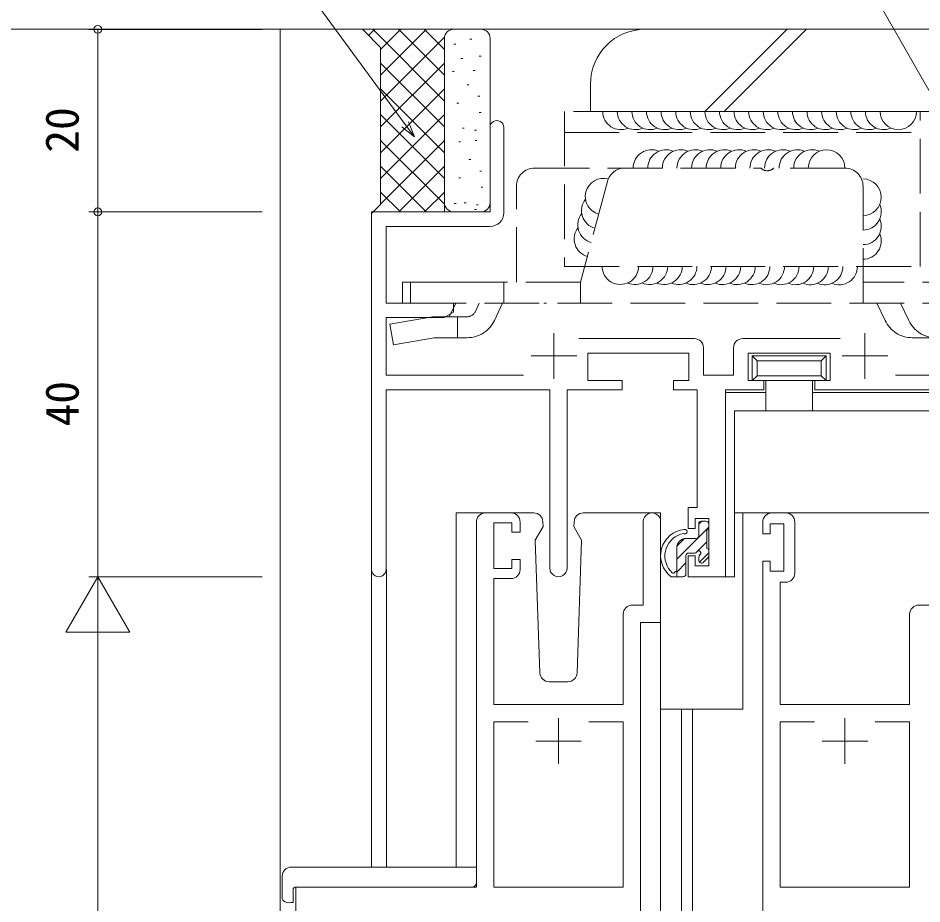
# Model space of a CAD drawing. Units: millimetres, scale not verified. Extents: x -594 to 539, y -420 to 386.
# Drawn here: x -475.5 to -376.4, y 173.4 to 270.5 of the extents above; entities that cross this region are included whole.
import ezdxf
from ezdxf.enums import TextEntityAlignment as Align

# ---------------------------------------------------------------- set-up
doc = ezdxf.new("R2010")
doc.units = ezdxf.units.MM
doc.header["$LTSCALE"] = 2
doc.linetypes.add('DASHED3', pattern=[4, 3, -1])
for name, color, linetype, lineweight in [('0-3_YKK_11', 7, 'Continuous', 9), ('0-4_YKK_12', 2, 'Continuous', 9), ('0-5_YKK_13', 4, 'Continuous', 9), ('0-7_YKK_D', 6, 'Continuous', 9), ('0-8_YSS_K', 3, 'Continuous', 9), ('0-9_YSS_KE', 3, 'Continuous', 9)]:
    doc.layers.add(name, color=color, linetype=linetype, lineweight=lineweight)
doc.styles.add('ＭＳ ゴシック', font='')
doc.styles.get('ＭＳ ゴシック').set_extended_font_data('MS Gothic')

msp = doc.modelspace()

# ---------------------------------------------------------------- linework, layer by layer
at = {"layer": '0-3_YKK_11'}
for p, q in [((-423.707, 249.279), (-423.707, 258.529)), ((-422.207, 258.529), (-422.207, 249.179)), ((-436.707, 249.279), (-423.707, 249.279)), ((-436.707, 210.079), (-436.707, 249.279)), ((-435.107, 247.679), (-435.107, 239.279)), ((-423.707, 247.679), (-435.107, 247.679)), ((-435.107, 239.279), (-427.707, 239.279)), ((-427.707, 239.279), (-427.707, 238.279)), ((-427.707, 238.279), (-428.746, 237.679)), ((-435.107, 237.679), (-435.107, 231.379)), ((-428.746, 237.679), (-435.107, 237.679)), ((-416.707, 235.979), (-416.707, 230.979)), ((-382.607, 235.979), (-382.607, 230.979)), ((-413.986, 235.379), (-401.307, 235.379)), ((-396.007, 235.379), (-385.328, 235.379)), ((-400.307, 234.379), (-400.307, 231.379)), ((-397.007, 231.379), (-397.007, 234.379)), ((-419.207, 233.479), (-414.207, 233.479)), ((-413.007, 233.779), (-413.007, 230.779)), ((-401.907, 233.779), (-413.007, 233.779)), ((-401.907, 230.779), (-401.907, 233.779)), ((-395.407, 233.779), (-395.407, 230.779)), ((-386.407, 233.779), (-395.407, 233.779)), ((-386.407, 230.779), (-386.407, 233.779)), ((-385.107, 233.479), (-380.107, 233.479)), ((-435.107, 231.379), (-420.043, 231.379)), ((-400.307, 231.379), (-397.007, 231.379)), ((-379.271, 231.379), (-368.307, 231.379)), ((-413.007, 230.779), (-409.207, 230.779)), ((-409.207, 230.779), (-409.207, 229.779)), ((-403.607, 230.779), (-401.907, 230.779)), ((-403.607, 229.779), (-403.607, 230.779)), ((-395.407, 230.779), (-393.707, 230.779)), ((-393.707, 230.779), (-393.707, 229.779)), ((-388.107, 230.779), (-386.407, 230.779)), ((-388.107, 229.779), (-388.107, 230.779)), ((-435.107, 229.779), (-435.107, 210.079)), ((-417.157, 229.779), (-435.107, 229.779)), ((-417.157, 210.229), (-417.157, 229.779)), ((-415.257, 229.779), (-415.257, 210.229)), ((-409.207, 229.779), (-415.257, 229.779)), ((-401.007, 229.779), (-403.607, 229.779)), ((-401.007, 216.879), (-401.007, 229.779)), ((-397.907, 229.779), (-397.907, 209.279)), ((-393.707, 229.779), (-397.907, 229.779)), ((-368.407, 229.779), (-388.107, 229.779)), ((-421.407, 216.279), (-424.207, 216.279)), ((-402.007, 216.879), (-401.007, 216.879)), ((-402.007, 214.579), (-402.007, 216.879)), ((-392.807, 216.279), (-391.307, 216.279)), ((-425.207, 215.279), (-425.207, 195.279)), ((-423.307, 215.179), (-421.307, 215.179)), ((-423.307, 210.179), (-423.307, 215.179)), ((-421.307, 215.179), (-421.307, 214.179)), ((-420.407, 214.179), (-420.407, 215.279)), ((-406.907, 215.329), (-406.907, 206.179)), ((-405.007, 204.279), (-405.007, 215.329)), ((-401.207, 215.679), (-401.207, 214.579)), ((-399.707, 215.679), (-401.207, 215.679)), ((-399.707, 210.479), (-399.707, 215.679)), ((-393.807, 213.979), (-393.807, 215.279)), ((-393.007, 215.079), (-393.007, 213.979)), ((-391.507, 215.079), (-393.007, 215.079)), ((-391.507, 209.879), (-391.507, 215.079)), ((-390.307, 215.279), (-390.307, 209.679)), ((-421.307, 214.179), (-420.407, 214.179)), ((-401.207, 214.579), (-402.007, 214.579)), ((-393.007, 213.979), (-393.807, 213.979)), ((-421.307, 211.179), (-421.307, 210.179)), ((-420.407, 211.179), (-421.307, 211.179)), ((-420.407, 210.079), (-420.407, 211.179)), ((-402.007, 211.579), (-401.207, 211.579)), ((-402.007, 209.279), (-402.007, 211.579)), ((-401.207, 211.579), (-401.207, 210.479)), ((-421.307, 210.179), (-423.307, 210.179)), ((-401.207, 210.479), (-399.707, 210.479)), ((-393.807, 210.979), (-393.007, 210.979)), ((-393.807, 172.279), (-393.807, 210.979)), ((-393.007, 210.979), (-393.007, 209.879)), ((-423.307, 209.079), (-421.407, 209.079)), ((-423.307, 195.279), (-423.307, 209.079)), ((-397.907, 209.279), (-402.007, 209.279)), ((-393.007, 209.879), (-391.507, 209.879)), ((-391.907, 208.679), (-391.907, 195.279)), ((-391.307, 208.679), (-391.907, 208.679)), ((-406.907, 206.179), (-408.107, 206.179)), ((-376.707, 206.179), (-375.507, 206.179)), ((-409.107, 205.179), (-409.107, 195.279)), ((-377.707, 195.279), (-377.707, 205.179)), ((-407.207, 204.279), (-405.007, 204.279)), ((-407.207, 195.279), (-407.207, 204.279)), ((-425.207, 195.279), (-425.207, 175.279)), ((-409.107, 195.279), (-423.307, 195.279)), ((-407.207, 172.279), (-407.207, 195.279)), ((-391.907, 195.279), (-377.707, 195.279)), ((-423.307, 193.379), (-419.543, 193.379)), ((-423.307, 175.279), (-423.307, 193.379)), ((-416.207, 193.779), (-416.207, 188.779)), ((-412.871, 193.379), (-409.107, 193.379)), ((-412.871, 193.379), (-409.107, 193.379)), ((-409.107, 193.379), (-409.107, 175.279)), ((-391.907, 193.379), (-391.907, 175.279)), ((-388.143, 193.379), (-391.907, 193.379)), ((-388.143, 193.379), (-391.907, 193.379)), ((-384.807, 193.779), (-384.807, 188.779)), ((-377.707, 193.379), (-381.471, 193.379)), ((-377.707, 175.279), (-377.707, 193.379)), ((-418.707, 191.279), (-413.707, 191.279)), ((-387.307, 191.279), (-382.307, 191.279)), ((-445.007, 175.279), (-445.007, 152.279)), ((-425.207, 175.279), (-445.007, 175.279)), ((-409.107, 175.279), (-423.307, 175.279)), ((-391.907, 175.279), (-377.707, 175.279))]:
    msp.add_line(p, q, dxfattribs=at)
for centre, radius, start, end in [((-422.957, 258.529), 0.75, 359.99998, 180), ((-423.707, 249.179), 1.5, 270, 359.99998), ((-401.307, 234.379), 1, 0, 89.99998), ((-396.007, 234.379), 1, 90, 179.99998), ((-424.207, 215.279), 1, 90, 179.99998), ((-421.407, 215.279), 1, 0, 89.99998), ((-405.957, 215.329), 0.95, 359.99998, 180), ((-392.807, 215.279), 1, 90, 179.99998), ((-391.307, 215.279), 1, 0, 89.99998), ((-435.907, 210.079), 0.8, 179.99998, 0), ((-421.407, 210.079), 1, 270, 359.99998), ((-416.207, 210.229), 0.95, 179.99998, 0), ((-391.307, 209.679), 1, 270, 359.99998), ((-408.107, 205.179), 1, 90, 179.99998), ((-376.707, 205.179), 1, 90, 179.99998)]:
    msp.add_arc(centre, radius, start, end, dxfattribs=at)
at = {"layer": '0-4_YKK_12'}
for p, q in [((-424.207, 216.279), (-427.407, 216.279)), ((-427.407, 177.466), (-427.407, 216.279)), ((-405.007, 216.279), (-405.007, 64.591)), ((-396.007, 216.279), (-396.007, 194.779)), ((-396.007, 216.279), (-373.607, 216.279)), ((-436.707, 210.094), (-436.707, 177.466)), ((-435.077, 210.094), (-435.077, 177.466)), ((-402.707, 194.779), (-405.007, 194.779)), ((-402.707, 64.591), (-402.707, 194.779)), ((-396.007, 194.779), (-402.707, 194.779)), ((-401.507, 194.779), (-401.507, 64.591)), ((-445.007, 175.279), (-445.007, 64.591)), ((-440.907, 175.279), (-445.007, 175.279))]:
    msp.add_line(p, q, dxfattribs=at)
at = {"layer": '0-5_YKK_13', "linetype": 'DASHED3'}
for p, q in [((-415.557, 260.279), (-415.557, 243.279)), ((-376.557, 260.279), (-415.557, 260.279)), ((-376.557, 243.279), (-376.557, 260.279)), ((-415.557, 257.979), (-376.557, 257.979)), ((-418.818, 254.079), (-394.032, 254.079)), ((-384.818, 254.079), (-392.604, 254.079)), ((-420.818, 241.579), (-420.818, 252.079)), ((-410.849, 252.596), (-413.802, 241.579)), ((-382.818, 239.279), (-382.818, 252.079)), ((-415.557, 243.279), (-376.557, 243.279)), ((-433.318, 241.579), (-433.318, 239.279)), ((-413.802, 241.579), (-433.318, 241.579)), ((-424.818, 241.579), (-432.418, 241.579)), ((-432.418, 241.579), (-432.418, 239.279)), ((-422.181, 239.279), (-422.181, 241.579)), ((-413.802, 241.579), (-413.802, 239.279)), ((-370.318, 241.579), (-382.818, 241.579)), ((-370.318, 239.279), (-433.318, 239.279)), ((-428.297, 239.279), (-427.587, 239.279)), ((-427.467, 239.279), (-428.177, 237.779)), ((-424.886, 239.279), (-425.316, 238.356)), ((-423.232, 237.384), (-422.348, 239.279)), ((-417.518, 239.279), (-417.818, 239.279)), ((-380.405, 237.384), (-381.289, 239.279)), ((-379.118, 239.279), (-378.818, 239.279)), ((-377.809, 237.367), (-378.714, 239.279)), ((-430.018, 237.779), (-434.69, 236.955)), ((-434.69, 236.955), (-434.29, 234.69)), ((-426.222, 237.779), (-430.018, 237.779)), ((-427.293, 235.479), (-427.293, 237.779)), ((-429.817, 235.479), (-434.29, 234.69)), ((-426.222, 235.479), (-429.817, 235.479)), ((-377.415, 235.479), (-374.877, 235.479))]:
    msp.add_line(p, q, dxfattribs=at)
at = {"layer": '0-5_YKK_13'}
for p, q in [((-394.957, 233.479), (-394.421, 232.943)), ((-394.957, 233.479), (-394.957, 230.779)), ((-386.857, 233.479), (-394.957, 233.479)), ((-394.421, 231.314), (-394.421, 232.943)), ((-394.421, 232.943), (-387.393, 232.943)), ((-390.007, 233.479), (-394.007, 233.479)), ((-386.857, 233.479), (-387.393, 232.943)), ((-386.857, 233.479), (-386.857, 230.779)), ((-394.957, 230.779), (-394.421, 231.314)), ((-394.421, 231.314), (-393.107, 231.314)), ((-387.393, 231.314), (-393.107, 231.314)), ((-386.857, 230.779), (-394.957, 230.779)), ((-393.457, 230.778), (-393.457, 227.479)), ((-388.357, 230.778), (-388.357, 227.479)), ((-397.907, 209.279), (-397.907, 229.479)), ((-397.907, 229.479), (-393.457, 229.479)), ((-388.357, 229.479), (-368.607, 229.479)), ((-396.907, 227.479), (-371.307, 227.479)), ((-396.907, 227.479), (-388.007, 227.479)), ((-396.907, 227.479), (-396.907, 209.279)), ((-418.921, 216.279), (-421.407, 216.279)), ((-405.007, 216.279), (-413.494, 216.279)), ((-371.307, 216.279), (-396.907, 216.279)), ((-417.921, 215.313), (-417.903, 214.779)), ((-414.512, 214.779), (-414.493, 215.313)), ((-400.491, 215.379), (-400.837, 215.032)), ((-400.837, 213.779), (-400.837, 215.079)), ((-400.537, 215.379), (-400.037, 215.379)), ((-399.737, 215.079), (-399.737, 214.579)), ((-417.903, 214.779), (-418.75, 213.311)), ((-414.512, 214.779), (-413.665, 213.311)), ((-399.737, 214.718), (-403.237, 211.218)), ((-399.937, 214.379), (-399.937, 212.379)), ((-418.75, 213.311), (-418.241, 198.744)), ((-414.174, 198.744), (-413.665, 213.311)), ((-402.405, 213.464), (-403.223, 212.647)), ((-401.137, 213.479), (-402.237, 213.479)), ((-399.937, 213.104), (-400.931, 212.111)), ((-403.237, 212.479), (-403.237, 209.279)), ((-399.737, 212.179), (-399.737, 211.579)), ((-402.237, 211.579), (-402.237, 209.579)), ((-401.298, 211.879), (-401.937, 211.879)), ((-400.837, 211.079), (-400.837, 211.418)), ((-399.737, 211.89), (-400.755, 210.872)), ((-399.825, 211.366), (-400.325, 210.866)), ((-402.237, 210.804), (-403.237, 209.804)), ((-402.537, 209.279), (-403.837, 209.279)), ((-397.907, 209.279), (-396.907, 209.279)), ((-417.242, 197.779), (-415.173, 197.779)), ((-445.495, 177.466), (-425.207, 177.466)), ((-425.207, 176.466), (-425.207, 177.466)), ((-446.495, 176.466), (-446.495, 174.091)), ((-425.207, 176.466), (-425.207, 175.779)), ((-445.307, 174.979), (-445.307, 174.087)), ((-445.007, 175.279), (-425.707, 175.279)), ((-445.495, 173.587), (-445.307, 173.587)), ((-445.307, 173.587), (-445.307, 174.087))]:
    msp.add_line(p, q, dxfattribs=at)
msp.add_lwpolyline([(-386.857, 230.779), (-387.393, 231.314), (-387.393, 232.943)], dxfattribs=at)
at = {"layer": '0-5_YKK_13', "linetype": 'DASHED3'}
for centre, radius, start, end in [((-418.818, 252.079), 2, 90, 180), ((-408.918, 252.079), 2, 90, 165), ((-393.318, 254.779), 1, 224.427, 315.57298), ((-384.818, 252.079), 2, 0, 90), ((-426.222, 238.779), 1, 270, 335), ((-426.222, 238.779), 3.3, 270, 335), ((-377.415, 238.779), 3.3, 204.99998, 270), ((-374.826, 238.779), 3.3, 205.33087, 270)]:
    msp.add_arc(centre, radius, start, end, dxfattribs=at)
at = {"layer": '0-5_YKK_13'}
for centre, radius, start, end in [((-418.921, 215.279), 1, 2, 90), ((-413.494, 215.279), 1, 90, 178), ((-400.537, 215.079), 0.3, 90, 180), ((-400.037, 215.079), 0.3, 0, 90), ((-402.123, 211.599), 2.885, 96.0961, 233.54807), ((-402.359, 214.229), 0.25, 234.41837, 106.36119), ((-399.937, 214.579), 0.2, 270, 0), ((-402.038, 211.566), 2.504, 100.74782, 220.54193), ((-402.237, 212.479), 1, 90, 180), ((-401.137, 213.779), 0.3, 270, 0), ((-400.837, 211.879), 0.25, 303.05573, 146.94426), ((-399.937, 212.179), 0.2, 0, 90), ((-401.937, 211.579), 0.3, 90, 180), ((-401.298, 212.179), 0.3, 270, 326.94426), ((-400.537, 211.418), 0.3, 123.05573, 180), ((-400.537, 211.079), 0.3, 180, 314.99998), ((-400.037, 211.579), 0.3, 314.99998, 0), ((-404.097, 209.683), 0.3, 23.04961, 58.3781), ((-403.637, 209.879), 0.2, 203.04961, 323.1301), ((-403.237, 209.579), 0.3, 90, 143.1301), ((-402.537, 209.579), 0.3, 270, 0), ((-417.242, 198.779), 1, 182, 270), ((-415.173, 198.779), 1, 270, 358), ((-445.495, 176.466), 1, 90.0051, 180), ((-425.707, 175.779), 0.5, 270, 0), ((-445.007, 174.979), 0.3, 90, 180), ((-446.067, 174.063), 0.427, 176.2506, 225.91696), ((-445.722, 174.733), 1.168, 236.65906, 281.21634)]:
    msp.add_arc(centre, radius, start, end, dxfattribs=at)
at = {"layer": '0-7_YKK_D'}
for p, q in [((-433, 258.858), (-465.366, 302.859)), ((-372.148, 256.51), (-390.501, 288.66)), ((-448.707, 269.271), (-467.707, 269.271)), ((-466.707, 269.271), (-466.707, 249.271)), ((-431.992, 257.488), (-433, 258.858)), ((-432.633, 259.127), (-431.992, 257.488)), ((-431.992, 257.488), (-433.366, 258.588)), ((-448.707, 249.271), (-467.707, 249.271)), ((-448.707, 249.271), (-467.707, 249.271)), ((-466.707, 249.271), (-466.707, 209.272)), ((-466.707, 209.272), (-470.207, 203.209)), ((-448.707, 209.272), (-467.707, 209.272)), ((-448.707, 209.272), (-467.707, 209.272)), ((-466.707, 209.272), (-466.707, 197.147)), ((-466.707, 209.272), (-463.207, 203.209)), ((-470.207, 203.209), (-463.207, 203.209)), ((-466.707, 202.272), (-466.707, -93.096))]:
    msp.add_line(p, q, dxfattribs=at)
for centre in [(-466.707, 269.271), (-466.707, 249.271), (-466.707, 249.271)]:
    msp.add_circle(centre, 0.425, dxfattribs=at)
at = {"layer": '0-8_YSS_K'}
for p, q in [((-446.708, 269.279), (-446.707, 64.591)), ((-437.708, 269.279), (-435.708, 267.279)), ((-437.018, 268.589), (-436.328, 269.279)), ((-436.573, 269.279), (-428.708, 261.413)), ((-435.708, 267.07), (-433.499, 269.279)), ((-435.708, 264.242), (-430.671, 269.279)), ((-433.745, 269.279), (-428.708, 264.242)), ((-430.916, 269.279), (-428.708, 267.07)), ((-427.853, 269.268), (-427.842, 269.279)), ((-427.708, 269.279), (-424.708, 269.279)), ((-355.208, 269.279), (-406.708, 269.279)), ((-400.154, 260.279), (-391.154, 269.279)), ((-398.031, 260.279), (-389.031, 269.279)), ((-435.708, 261.413), (-428.697, 268.424)), ((-428.708, 249.271), (-428.708, 268.279)), ((-428.708, 268.279), (-428.708, 250.271)), ((-427.669, 267.643), (-427.469, 267.643)), ((-425.911, 268.184), (-425.711, 268.184)), ((-423.708, 268.279), (-423.708, 250.271)), ((-435.708, 267.279), (-435.708, 250.095)), ((-435.708, 265.585), (-428.708, 258.585)), ((-435.708, 258.585), (-428.708, 265.585)), ((-426.903, 266.066), (-426.703, 266.066)), ((-424.89, 266.347), (-424.69, 266.347)), ((-427.84, 264.663), (-427.64, 264.663)), ((-425.546, 264.756), (-425.346, 264.756)), ((-435.708, 255.756), (-428.708, 262.756)), ((-435.708, 262.756), (-428.708, 255.756)), ((-426.22, 263.201), (-426.02, 263.201)), ((-412.708, 263.279), (-412.708, 260.279)), ((-425.032, 261.94), (-424.832, 261.94)), ((-427.333, 261.197), (-427.133, 261.197)), ((-435.708, 252.928), (-428.708, 259.928)), ((-435.708, 259.928), (-428.708, 252.928)), ((-424.884, 260.158), (-424.684, 260.158)), ((-412.708, 260.279), (-337.708, 260.279)), ((-426.739, 258.451), (-426.539, 258.451)), ((-425.403, 258.229), (-425.203, 258.229)), ((-435.708, 250.099), (-428.708, 257.099)), ((-435.708, 257.099), (-428.708, 250.099)), ((-427.138, 256.933), (-426.938, 256.933)), ((-425.356, 257.082), (-425.156, 257.082)), ((-426.024, 255.004), (-425.824, 255.004)), ((-435.708, 254.271), (-430.708, 249.271)), ((-433.708, 249.271), (-428.708, 254.271)), ((-424.837, 253.742), (-424.637, 253.742)), ((-427.138, 253), (-426.938, 253)), ((-424.688, 251.961), (-424.488, 251.961)), ((-435.708, 251.443), (-433.536, 249.271)), ((-430.879, 249.271), (-428.708, 251.443)), ((-435.708, 250.095), (-436.708, 249.095)), ((-427.63, 250.186), (-427.43, 250.186)), ((-426.544, 250.254), (-426.344, 250.254)), ((-425.208, 250.031), (-425.008, 250.031)), ((-427.708, 249.271), (-424.708, 249.271)), ((-425.403, 249.518), (-425.203, 249.518))]:
    msp.add_line(p, q, dxfattribs=at)
for centre, radius, start, end in [((-427.708, 268.279), 1, 90, 180), ((-424.708, 268.279), 1, 0, 90), ((-406.708, 263.279), 6, 90, 180), ((-409.357, 260.279), 2, 180, 293.57817), ((-407.757, 260.279), 2, 180, 293.57817), ((-406.157, 260.279), 2, 180, 293.57817), ((-404.557, 260.279), 2, 180, 293.57817), ((-402.957, 260.279), 2, 180, 293.57817), ((-401.357, 260.279), 2, 180, 293.57817), ((-399.757, 260.279), 2, 180, 293.57817), ((-398.157, 260.279), 2, 180, 293.57817), ((-396.557, 260.279), 2, 180, 293.57817), ((-394.957, 260.279), 2, 180, 293.57817), ((-393.357, 260.279), 2, 180, 293.57817), ((-391.757, 260.279), 2, 180, 293.57817), ((-390.157, 260.279), 2, 180, 293.57817), ((-388.557, 260.279), 2, 180, 293.57817), ((-386.957, 260.279), 2, 180, 293.57817), ((-385.357, 260.279), 2, 180, 293.57817), ((-383.757, 260.279), 2, 180, 293.57817), ((-382.157, 260.279), 2, 180, 293.57817), ((-380.557, 260.279), 2, 180, 293.57817), ((-378.957, 260.279), 2, 180, 0), ((-406.018, 254.079), 2, 66.42181, 180), ((-404.418, 254.079), 2, 66.42181, 180), ((-402.818, 254.079), 2, 66.42181, 180), ((-401.218, 254.079), 2, 66.42181, 180), ((-399.618, 254.079), 2, 66.42181, 180), ((-398.018, 254.079), 2, 66.42181, 180), ((-396.418, 254.079), 2, 66.42181, 180), ((-394.818, 254.079), 2, 66.42181, 180), ((-393.218, 254.079), 2, 66.42181, 180), ((-391.618, 254.079), 2, 66.42181, 180), ((-390.018, 254.079), 2, 66.42181, 180), ((-388.418, 254.079), 2, 66.42181, 180), ((-386.818, 254.079), 2, 0, 180), ((-411.268, 250.946), 2, 75, 255), ((-382.818, 250.878), 2, 270, 90), ((-427.708, 250.271), 1, 180, 270), ((-424.708, 250.271), 1, 270, 0), ((-411.683, 249.401), 2, 141.42181, 255), ((-382.818, 249.278), 2, 270, 23.57817), ((-412.097, 247.855), 2, 141.42181, 255), ((-382.818, 247.678), 2, 270, 23.57817), ((-412.489, 246.304), 2, 141.42181, 255), ((-382.818, 246.079), 2, 270, 23.57817), ((-409.429, 243.314), 2, 179.9212, 359.9212), ((-407.829, 243.312), 2, 246.34303, 359.9212), ((-406.229, 243.31), 2, 246.34303, 359.9212), ((-404.629, 243.308), 2, 246.34303, 359.9212), ((-403.029, 243.306), 2, 246.34303, 359.9212), ((-401.429, 243.303), 2, 246.34303, 359.9212), ((-399.829, 243.301), 2, 246.34303, 359.9212), ((-398.229, 243.299), 2, 246.34303, 359.9212), ((-396.629, 243.297), 2, 246.34303, 359.9212), ((-395.029, 243.295), 2, 246.34303, 359.9212), ((-393.429, 243.292), 2, 246.34303, 359.9212), ((-391.829, 243.29), 2, 246.34303, 359.9212), ((-390.229, 243.288), 2, 246.34303, 359.9212), ((-388.629, 243.286), 2, 246.34303, 359.9212), ((-387.029, 243.284), 2, 246.34303, 359.9212), ((-385.429, 243.281), 2, 246.34303, 359.9212)]:
    msp.add_arc(centre, radius, start, end, dxfattribs=at)
at = {"layer": '0-9_YSS_KE'}
msp.add_line((-565.431, 269.279), (-355.708, 269.279), dxfattribs=at)

# ---------------------------------------------------------------- texts
at = {"layer": '0-7_YKK_D', "color": 4, "style": 'ＭＳ ゴシック'}
for s, p in [('20', (-467.707, 255.751)), ('40', (-467.707, 225.751))]:
    msp.add_text(s, height=3.666, rotation=90, dxfattribs=at).set_placement(p, align=Align.BOTTOM_LEFT)

doc.saveas('drawing.dxf')
